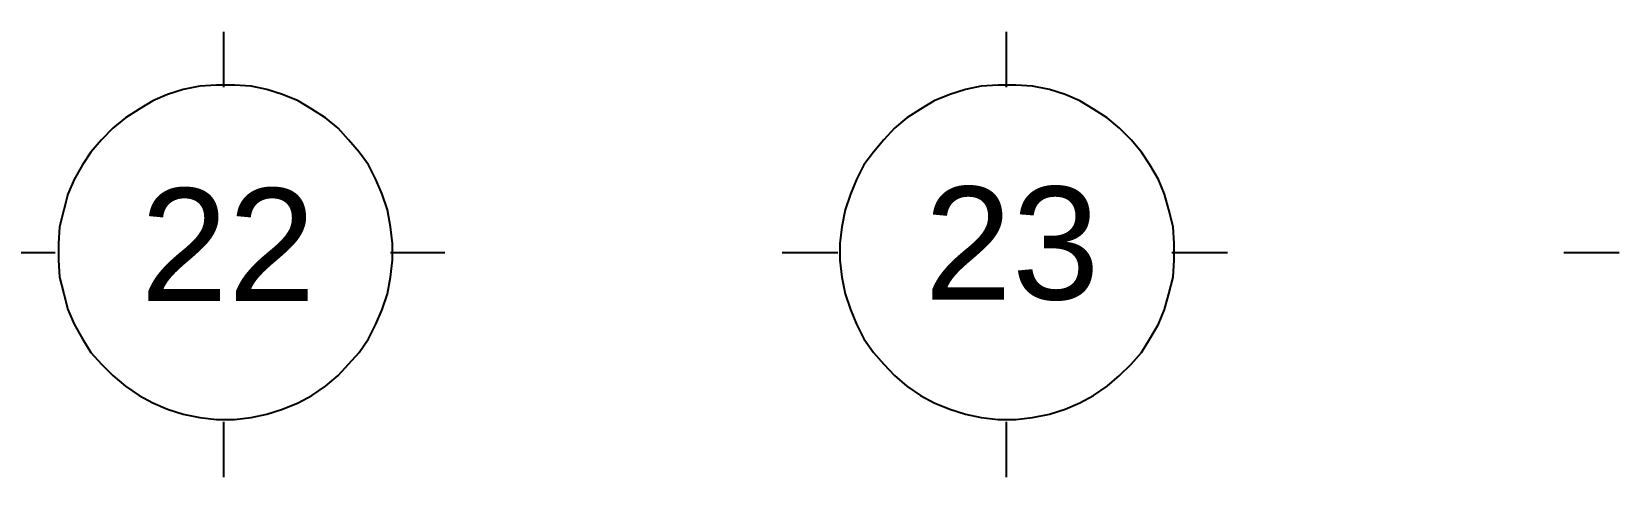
# Model space of a CAD drawing. Header units: millimetres. Extents: x 5 to 415, y 48 to 251.
# Drawn here: x 298.97 to 325.7, y 48.44 to 55.93 of the extents above; entities that cross this region are included whole.
import ezdxf

# ---------------------------------------------------------------- set-up
doc = ezdxf.new("R2010")
doc.units = ezdxf.units.MM
doc.layers.add('P', color=7, linetype='Continuous')
doc.layers.add('T', color=7, linetype='Continuous')

msp = doc.modelspace()

# ---------------------------------------------------------------- linework, layer by layer
at = {"layer": 'P'}
for points in [[(302.207, 54.998), (302.207, 55.933)], [(315.383, 54.998), (315.383, 55.933)], [(301.255, 54.875), (301.008, 54.769)], [(301.519, 54.963), (301.255, 54.875)], [(301.801, 55.016), (301.519, 54.963)], [(302.084, 55.033), (301.801, 55.016)], [(302.225, 55.033), (302.084, 55.033)], [(302.383, 55.033), (302.225, 55.033)], [(302.666, 55.016), (302.383, 55.033)], [(302.93, 54.963), (302.666, 55.016)], [(303.195, 54.875), (302.93, 54.963)], [(303.459, 54.769), (303.195, 54.875)], [(314.431, 54.875), (314.166, 54.769)], [(314.695, 54.963), (314.431, 54.875)], [(314.96, 55.016), (314.695, 54.963)], [(315.242, 55.033), (314.96, 55.016)], [(315.401, 55.033), (315.242, 55.033)], [(315.542, 55.033), (315.401, 55.033)], [(315.824, 55.016), (315.542, 55.033)], [(316.107, 54.963), (315.824, 55.016)], [(316.371, 54.875), (316.107, 54.963)], [(316.618, 54.769), (316.371, 54.875)], [(300.778, 54.628), (300.549, 54.487)], [(301.008, 54.769), (300.778, 54.628)], [(303.689, 54.628), (303.459, 54.769)], [(303.918, 54.487), (303.689, 54.628)], [(313.937, 54.628), (313.708, 54.487)], [(314.166, 54.769), (313.937, 54.628)], [(316.847, 54.628), (316.618, 54.769)], [(317.077, 54.487), (316.847, 54.628)], [(300.337, 54.31), (300.143, 54.116)], [(300.549, 54.487), (300.337, 54.31)], [(304.13, 54.31), (303.918, 54.487)], [(304.306, 54.116), (304.13, 54.31)], [(313.496, 54.31), (313.32, 54.116)], [(313.708, 54.487), (313.496, 54.31)], [(317.288, 54.31), (317.077, 54.487)], [(317.482, 54.116), (317.288, 54.31)], [(300.143, 54.116), (299.967, 53.904)], [(304.483, 53.904), (304.306, 54.116)], [(313.32, 54.116), (313.143, 53.904)], [(317.659, 53.904), (317.482, 54.116)], [(299.967, 53.904), (299.826, 53.693)], [(304.641, 53.693), (304.483, 53.904)], [(313.143, 53.904), (312.984, 53.693)], [(317.8, 53.693), (317.659, 53.904)], [(299.826, 53.693), (299.685, 53.446)], [(304.765, 53.446), (304.641, 53.693)], [(312.984, 53.693), (312.861, 53.446)], [(317.941, 53.446), (317.8, 53.693)], [(299.579, 53.199), (299.508, 52.934)], [(299.685, 53.446), (299.579, 53.199)], [(304.871, 53.199), (304.765, 53.446)], [(304.959, 52.934), (304.871, 53.199)], [(312.755, 53.199), (312.667, 52.934)], [(312.861, 53.446), (312.755, 53.199)], [(318.047, 53.199), (317.941, 53.446)], [(318.117, 52.934), (318.047, 53.199)], [(299.508, 52.934), (299.438, 52.652)], [(305.012, 52.652), (304.959, 52.934)], [(312.667, 52.934), (312.614, 52.652)], [(318.188, 52.652), (318.117, 52.934)], [(299.438, 52.652), (299.42, 52.37)], [(305.047, 52.37), (305.012, 52.652)], [(312.614, 52.652), (312.579, 52.37)], [(318.206, 52.37), (318.188, 52.652)], [(299.367, 52.211), (298.45, 52.211)], [(299.42, 52.37), (299.42, 52.229)], [(299.42, 52.229), (299.42, 52.088)], [(305.929, 52.211), (305.012, 52.211)], [(305.047, 52.229), (305.047, 52.37)], [(305.047, 52.088), (305.047, 52.229)], [(312.543, 52.211), (311.609, 52.211)], [(312.579, 52.37), (312.579, 52.229)], [(312.579, 52.229), (312.579, 52.088)], [(319.105, 52.211), (318.17, 52.211)], [(318.206, 52.229), (318.206, 52.37)], [(318.206, 52.088), (318.206, 52.229)], [(325.702, 52.211), (324.767, 52.211)], [(299.42, 52.088), (299.438, 51.805)], [(305.012, 51.805), (305.047, 52.088)], [(312.579, 52.088), (312.614, 51.805)], [(318.188, 51.805), (318.206, 52.088)], [(299.438, 51.805), (299.508, 51.523)], [(304.959, 51.523), (305.012, 51.805)], [(312.614, 51.805), (312.667, 51.523)], [(318.117, 51.523), (318.188, 51.805)], [(299.508, 51.523), (299.579, 51.259)], [(304.871, 51.259), (304.959, 51.523)], [(312.667, 51.523), (312.755, 51.259)], [(318.047, 51.259), (318.117, 51.523)], [(299.579, 51.259), (299.685, 51.012)], [(304.765, 51.012), (304.871, 51.259)], [(312.755, 51.259), (312.861, 51.012)], [(317.941, 51.012), (318.047, 51.259)], [(299.685, 51.012), (299.826, 50.765)], [(304.641, 50.765), (304.765, 51.012)], [(312.861, 51.012), (312.984, 50.765)], [(317.8, 50.765), (317.941, 51.012)], [(299.826, 50.765), (299.967, 50.535)], [(299.967, 50.535), (300.143, 50.341)], [(304.306, 50.341), (304.483, 50.535)], [(304.483, 50.535), (304.641, 50.765)], [(312.984, 50.765), (313.143, 50.535)], [(313.143, 50.535), (313.32, 50.341)], [(317.482, 50.341), (317.659, 50.535)], [(317.659, 50.535), (317.8, 50.765)], [(300.143, 50.341), (300.337, 50.147)], [(304.13, 50.147), (304.306, 50.341)], [(313.32, 50.341), (313.496, 50.147)], [(317.288, 50.147), (317.482, 50.341)], [(300.337, 50.147), (300.549, 49.971)], [(303.918, 49.971), (304.13, 50.147)], [(313.496, 50.147), (313.708, 49.971)], [(317.077, 49.971), (317.288, 50.147)], [(300.549, 49.971), (300.778, 49.812)], [(300.778, 49.812), (301.008, 49.689)], [(303.459, 49.689), (303.689, 49.812)], [(303.689, 49.812), (303.918, 49.971)], [(313.708, 49.971), (313.937, 49.812)], [(313.937, 49.812), (314.166, 49.689)], [(316.618, 49.689), (316.847, 49.812)], [(316.847, 49.812), (317.077, 49.971)], [(301.008, 49.689), (301.255, 49.583)], [(301.255, 49.583), (301.519, 49.495)], [(301.519, 49.495), (301.801, 49.442)], [(302.666, 49.442), (302.93, 49.495)], [(302.93, 49.495), (303.195, 49.583)], [(303.195, 49.583), (303.459, 49.689)], [(314.166, 49.689), (314.431, 49.583)], [(314.431, 49.583), (314.695, 49.495)], [(314.695, 49.495), (314.96, 49.442)], [(315.824, 49.442), (316.107, 49.495)], [(316.107, 49.495), (316.371, 49.583)], [(316.371, 49.583), (316.618, 49.689)], [(301.801, 49.442), (302.084, 49.407)], [(302.084, 49.407), (302.225, 49.407)], [(302.207, 48.436), (302.207, 49.371)], [(302.225, 49.407), (302.383, 49.407)], [(302.383, 49.407), (302.666, 49.442)], [(314.96, 49.442), (315.242, 49.407)], [(315.242, 49.407), (315.401, 49.407)], [(315.383, 48.436), (315.383, 49.371)], [(315.401, 49.407), (315.542, 49.407)], [(315.542, 49.407), (315.824, 49.442)]]:
    msp.add_lwpolyline(points, dxfattribs=at)

# ---------------------------------------------------------------- texts
at = {"layer": 'T', "char_height": 1.9, "attachment_point": 7}
for s, insert in [('{\\fArial|b0|i0|c0|p18;22}', (300.8, 51.4)), ('{\\fArial|b0|i0|c0|p18;23}', (314, 51.4))]:
    msp.add_mtext(s, dxfattribs=dict(at, insert=insert))

doc.saveas('drawing.dxf')
